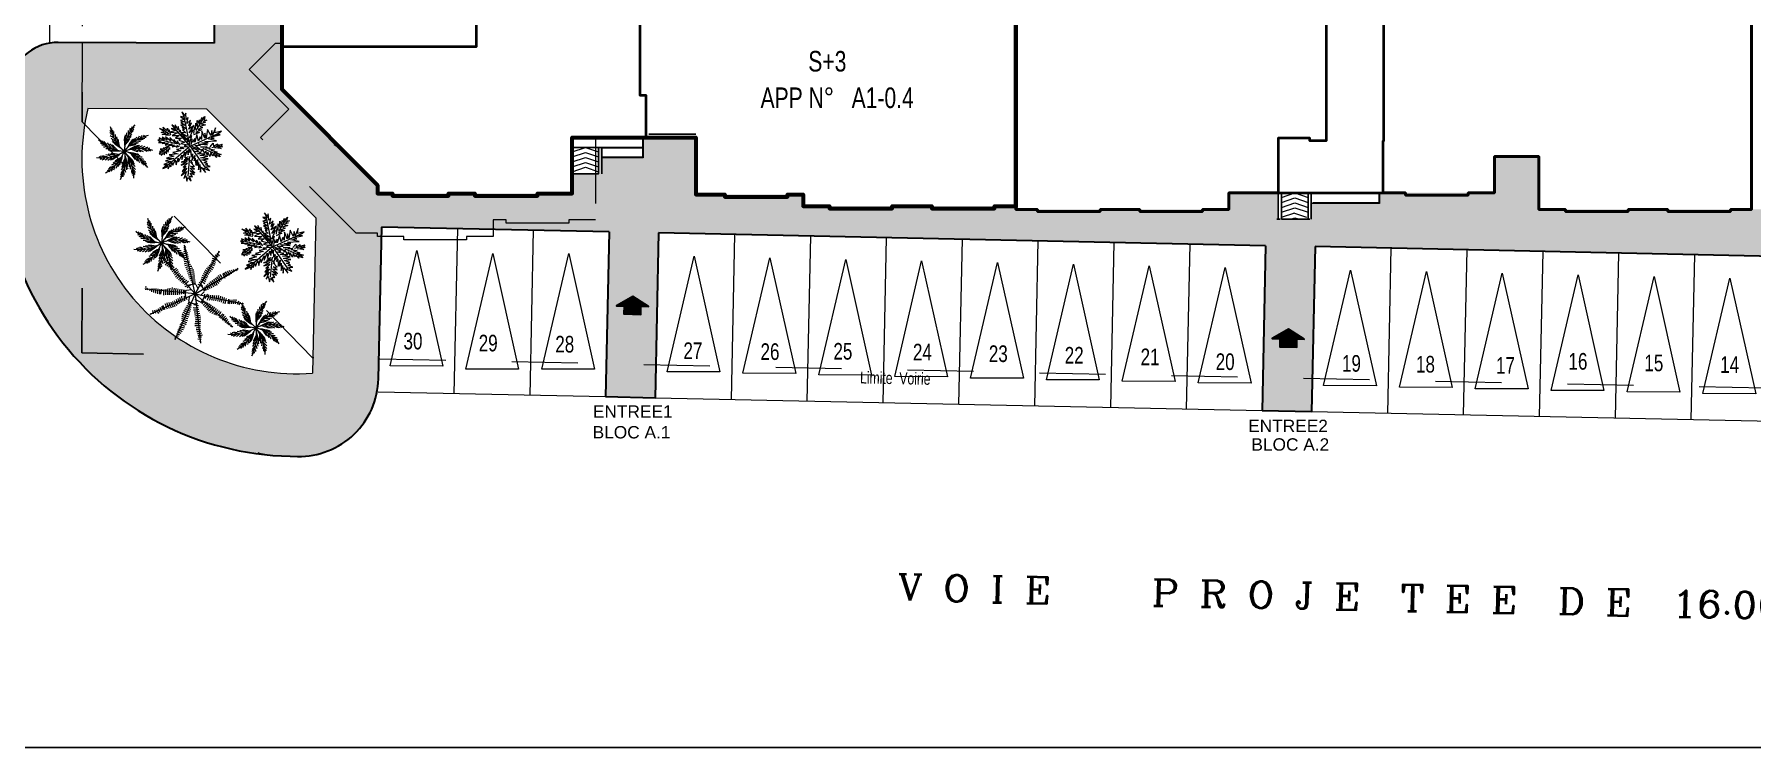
# Model space of a CAD drawing. Header units: millimetres. Extents: x 906 to 2482, y -1145 to -637.
# Drawn here: x 2054.773 to 2057.375, y -1134.085 to -1133.005 of the extents above; entities that cross this region are included whole.
import ezdxf

# ---------------------------------------------------------------- set-up
doc = ezdxf.new("R2010")
doc.units = ezdxf.units.MM
for name, pattern in [('CONTINOUS', [0]), ('HIDDEN', [0.375, 0.25, -0.125]), ('HIDDENX2', [0.75, 0.5, -0.25])]:
    doc.linetypes.add(name, pattern=pattern)
doc.layers.add('1', color=7, linetype='Continuous')
doc.layers.add('autoblocan', color=7, linetype='Continuous', lineweight=13, true_color=0xe2d4c5)
doc.layers.add('VERDURE', color=7, linetype='Continuous', lineweight=15, true_color=0x00db00)
for name, color, linetype, lineweight in [('ESCALIER', 7, 'Continuous', 20), ('GARD- CORP', 7, 'Continuous', 25), ('inter2', 7, 'HIDDEN', 18), ('interrompu', 7, 'HIDDEN', 15), ('MUR 0.2', 7, 'Continuous', 20), ('MUR 0.25', 7, 'Continuous', 25), ('MUR 0.3', 7, 'Continuous', 30), ('MUR 0.6', 7, 'Continuous', 60), ('PARKING', 7, 'Continuous', 20), ('POLYGONE MASSE', 7, 'Continuous', 40), ('POTEAUX HACHURE', 7, 'Continuous', 15), ('REVERS D EAU', 7, 'Continuous', 13), ('TEXTE', 7, 'Continuous', 20), ('vegetation', 3, 'Continuous', 15), ('VOITURE', 7, 'Continuous', 15)]:
    doc.layers.add(name, color=color, linetype=linetype, lineweight=lineweight)
doc.styles.add('ARIAL', font='arial.ttf')
doc.styles.add('ATT', font='TXT')
doc.styles.add('RR', font='COMPLEX')
doc.styles.add('STYLE4', font='swisscl.ttf')

# ---------------------------------------------------------------- blocks, each defined once
blk = doc.blocks.new('arbre-5')
at = {"layer": 'vegetation'}
for centre, radius, start, end in [((-0.19, 0.329), 0.0329, 201.8133, 261.0737), ((-0.153, 0.326), 0.0783, 210.9131, 249.5687), ((0.412, 0.484), 0.636, 189.9047, 229.6278), ((-0.267, 0.335), 0.0758, 336.4663, 6.3857), ((-0.327, 0.287), 0.154, 345.4732, 13.0468), ((-0.559, 0.25), 0.4, 354.0868, 6.866), ((0.635, -0.023), 0.636, 138.2066, 177.9297), ((0.781, 0.292), 0.75, 180.9033, 187.5467), ((-0.233, 0.604), 0.488, 303.889, 315.447), ((0.806, 0.349), 0.75, 182.5243, 187.4746), ((-0.15, 0.593), 0.4, 302.3887, 315.1679), ((0.161, 0.322), 0.0783, 159.215, 197.8706), ((0.023, 0.435), 0.154, 293.7751, 321.3487), ((0.14, 0.354), 0.0329, 150.1151, 209.3756), ((0.097, 0.417), 0.0758, 284.7681, 314.6875), ((-0.344, 0.535), 0.636, 263.0023, 302.7253), ((0.048, 0.634), 0.636, 225.9047, 265.6278), ((-0.348, 0.154), 0.0329, 237.8133, 297.0737), ((-0.413, 0.114), 0.0758, 12.4663, 42.3857), ((-0.316, 0.174), 0.0783, 246.9131, 285.5687), ((-0.434, 0.04), 0.154, 21.4732, 49.0468), ((-0.317, 0.819), 0.75, 270.2224, 275.1727), ((-0.599, -0.126), 0.4, 30.0868, 42.866), ((-0.592, 0.231), 0.636, 299.0023, 338.7253), ((-0.261, 0.792), 0.75, 268.6014, 275.2448), ((-0.613, -0.208), 0.488, 31.5871, 43.1451), ((-0.206, 0.772), 0.75, 266.9824, 275.3418), ((-0.169, 0.762), 0.75, 265.7167, 275.436), ((-0.656, -0.384), 0.658, 38.7097, 48.6648), ((0.225, 0.849), 0.75, 234.2224, 239.1727), ((-0.14, 0.755), 0.75, 264.5527, 275.5323), ((0.255, 0.794), 0.75, 232.6014, 239.2448), ((0.287, 0.746), 0.75, 230.9824, 239.3418), ((-0.56, -0.38), 0.604, 41.0688, 51.461), ((0.311, 0.715), 0.75, 229.7167, 239.436), ((0.331, 0.693), 0.75, 228.5527, 239.5323), ((-0.619, 0.192), 0.488, 355.5871, 7.1451), ((-0.757, 0.075), 0.658, 2.7097, 12.6648), ((-0.677, 0.022), 0.604, 5.0688, 15.461), ((-0.622, -0.13), 0.636, 332.068, 11.7911), ((0.749, 0.17), 0.75, 176.8546, 187.8342), ((0.51, -0.379), 0.636, 103.7063, 143.4294), ((0.232, -0.592), 0.636, 71.6661, 111.3891), ((-0.16, -0.615), 0.636, 35.6661, 75.3891), ((-0.491, -0.403), 0.636, 359.6661, 39.3891), ((0.754, 0.199), 0.75, 178.0186, 187.7379), ((0.764, 0.237), 0.75, 179.2843, 187.6437), ((-0.402, 0.545), 0.604, 313.3707, 323.7629), ((-0.41, 0.64), 0.658, 311.0115, 320.9667), ((0.714, -0.284), 0.75, 142.3543, 153.3339), ((0.734, -0.263), 0.75, 143.5183, 153.2376), ((0.454, -0.619), 0.75, 110.3141, 121.2936), ((-0.023, 0.677), 0.604, 278.8704, 289.2626), ((0.764, -0.237), 0.75, 144.784, 153.1434), ((0.483, -0.613), 0.75, 111.478, 121.1973), ((0.025, 0.76), 0.658, 276.5113, 286.4664), ((0.34, 0.586), 0.604, 246.8302, 257.2223), ((0.521, -0.606), 0.75, 112.7437, 121.1031), ((0.424, 0.631), 0.658, 244.471, 254.4261), ((0.809, -0.202), 0.75, 146.403, 153.0464), ((0.15, 0.63), 0.488, 269.3887, 280.9467), ((0.579, -0.6), 0.75, 114.3627, 121.0062), ((0.862, -0.168), 0.75, 148.024, 152.9743), ((0.212, 0.574), 0.4, 267.8884, 280.6676), ((0.462, 0.454), 0.488, 237.3484, 248.9064), ((0.265, 0.346), 0.154, 259.2748, 286.8484), ((0.315, 0.174), 0.0783, 124.7147, 163.3703), ((0.641, -0.6), 0.75, 115.9838, 120.934), ((0.484, 0.374), 0.4, 235.8481, 248.6273), ((0.316, 0.212), 0.0329, 115.6149, 174.8753), ((0.316, 0.289), 0.0758, 250.2678, 280.1873), ((0.408, 0.153), 0.154, 227.2346, 254.8081), ((0.36, -0.02), 0.0783, 92.6744, 131.33), ((0.38, 0.012), 0.0329, 83.5746, 142.835), ((0.422, 0.077), 0.0758, 218.2276, 248.147), ((-0.398, -0.159), 0.0758, 49.5638, 79.4832), ((-0.37, -0.087), 0.0329, 274.9108, 334.1712), ((-0.37, -0.23), 0.154, 58.5708, 86.1444), ((-0.357, -0.052), 0.0783, 284.0106, 322.6662), ((-0.402, -0.462), 0.4, 67.1843, 79.9635), ((-0.747, 0.462), 0.75, 307.32, 312.2703), ((-0.363, -0.536), 0.488, 68.6846, 80.2427), ((-0.686, 0.475), 0.75, 305.699, 312.3424), ((-0.164, -0.403), 0.154, 94.5708, 122.1444), ((-0.292, -0.702), 0.658, 75.8072, 85.7624), ((-0.053, -0.61), 0.4, 103.1843, 115.9635), ((-0.63, 0.492), 0.75, 304.08, 312.4394), ((-0.218, -0.641), 0.604, 78.1664, 88.5585), ((-0.258, -0.251), 0.0783, 320.0106, 358.6662), ((0.021, -0.647), 0.488, 104.6846, 116.2427), ((-0.594, 0.506), 0.75, 302.8142, 312.5336), ((-0.567, 0.518), 0.75, 301.6503, 312.6298), ((0.177, -0.74), 0.658, 111.8072, 121.7624), ((-0.876, -0.065), 0.75, 343.32, 348.2703), ((0.201, -0.647), 0.604, 114.1664, 124.5585), ((-0.834, -0.019), 0.75, 341.699, 348.3424), ((-0.799, 0.027), 0.75, 340.08, 348.4394), ((-0.778, 0.06), 0.75, 338.8142, 348.5336), ((-0.763, 0.086), 0.75, 337.6503, 348.6298), ((0.371, -0.531), 0.488, 137.7504, 149.3084), ((0.552, -0.523), 0.658, 144.873, 154.8281), ((0.521, -0.432), 0.604, 147.2321, 157.6243), ((-0.699, -0.532), 0.75, 16.3857, 21.336), ((-0.687, -0.345), 0.75, 10.716, 21.6956), ((-0.688, -0.471), 0.75, 14.7647, 21.4081), ((-0.685, -0.374), 0.75, 11.88, 21.5993), ((-0.684, -0.413), 0.75, 13.1457, 21.5051), ((-0.449, -0.624), 0.75, 38.3141, 49.2936), ((-0.434, -0.649), 0.75, 39.478, 49.1973), ((0.662, -0.142), 0.604, 174.8302, 185.2223), ((0.004, -0.768), 0.75, 74.3141, 85.2936), ((0.731, -0.208), 0.658, 172.471, 182.4261), ((-0.415, -0.683), 0.75, 40.7437, 49.1031), ((0.575, -0.299), 0.488, 165.3484, 176.9064), ((0.03, -0.78), 0.75, 75.478, 85.1973), ((0.619, 0.274), 0.604, 210.8302, 221.2223), ((-0.392, -0.736), 0.75, 42.3627, 49.0062), ((0.505, -0.345), 0.4, 163.8481, 176.6273), ((-0.373, -0.795), 0.75, 43.9838, 48.934), ((0.066, -0.797), 0.75, 76.7437, 85.1031), ((0.714, 0.261), 0.658, 208.471, 218.4261), ((0.116, -0.826), 0.75, 78.3627, 85.0062), ((0.64, 0.096), 0.488, 201.3484, 212.9064), ((0.166, -0.862), 0.75, 79.9838, 84.934), ((0.612, 0.018), 0.4, 199.8481, 212.6273), ((0.42, -0.116), 0.154, 191.2346, 218.8081), ((0.28, -0.227), 0.0783, 56.6744, 95.33), ((0.315, -0.214), 0.0329, 47.5746, 106.835), ((0.386, -0.185), 0.0758, 182.2276, 212.147), ((-0.229, -0.362), 0.0758, 85.5638, 115.4832), ((-0.249, -0.288), 0.0329, 310.9108, 10.1712), ((0.006, -0.429), 0.0758, 118.6296, 148.549), ((0.082, -0.428), 0.154, 127.6366, 155.2101), ((0.288, -0.54), 0.4, 136.2501, 149.0293), ((-0.051, -0.377), 0.0329, 343.9766, 43.237), ((-0.079, -0.352), 0.0783, 353.0764, 31.732), ((0.271, -0.341), 0.154, 155.2346, 182.8081), ((0.204, -0.377), 0.0758, 146.2276, 176.147), ((0.093, -0.348), 0.0783, 20.6744, 59.33), ((0.129, -0.358), 0.0329, 11.5746, 70.835)]:
    blk.add_arc(centre, radius, start, end, dxfattribs=at)
blk = doc.blocks.new('12PPLT15')
at = {"color": 0, "linetype": 'ByBlock'}
for p, q in [((0.013, -0.001), (-0.211, 0.261)), ((0.013, -0.001), (-0.088, 0.491)), ((0.105, 0.233), (0.218, 0.416)), ((-0.197, 0.032), (-0.424, 0.087)), ((-0.311, 0.181), (-0.394, 0.245)), ((0.013, -0.001), (0.471, 0.206)), ((0.344, -0.02), (0.467, 0.009)), ((-0.304, -0.006), (-0.415, -0.1)), ((0.013, -0.001), (-0.373, -0.336)), ((0.006, -0.159), (-0.023, -0.458)), ((0.013, -0.001), (0.245, -0.333)), ((0.205, -0.033), (0.429, -0.132))]:
    blk.add_line(p, q, dxfattribs=at)
for points in [[(-0.289, 0.158), (-0.356, 0.164), (-0.323, 0.177), (-0.411, 0.177), (-0.356, 0.197), (-0.427, 0.206), (-0.382, 0.219), (-0.453, 0.268), (-0.379, 0.252), (-0.394, 0.284), (-0.346, 0.233), (-0.331, 0.271), (-0.317, 0.212), (-0.311, 0.252), (-0.285, 0.17)], [(-0.023, 0.057), (-0.023, 0.126), (-0.05, 0.087), (-0.065, 0.126), (-0.076, 0.103), (-0.098, 0.174), (-0.107, 0.155), (-0.136, 0.239), (-0.143, 0.21), (-0.166, 0.294), (-0.17, 0.248), (-0.214, 0.323), (-0.201, 0.271), (-0.262, 0.319), (-0.22, 0.258), (-0.272, 0.268), (-0.208, 0.233), (-0.289, 0.212), (-0.178, 0.2), (-0.26, 0.162), (-0.153, 0.158), (-0.208, 0.12), (-0.117, 0.12), (-0.159, 0.09), (-0.065, 0.061), (-0.126, 0.038), (-0.021, 0.019), (-0.078, 0.003), (-0.021, -0.012), (-0.136, -0.02), (-0.082, -0.035), (-0.191, -0.054), (-0.126, -0.071), (-0.247, -0.1), (-0.17, -0.117), (-0.304, -0.132), (-0.233, -0.152), (-0.344, -0.181), (-0.233, -0.19), (-0.359, -0.223), (-0.279, -0.236), (-0.385, -0.278), (-0.331, -0.278), (-0.401, -0.339), (-0.321, -0.31), (-0.317, -0.345), (-0.291, -0.278), (-0.281, -0.314), (-0.262, -0.249), (-0.247, -0.291), (-0.214, -0.213), (-0.197, -0.284), (-0.17, -0.184), (-0.162, -0.239), (-0.114, -0.139), (-0.114, -0.203), (-0.069, -0.094), (-0.065, -0.171), (-0.03, -0.068), (-0.015, -0.132), (-0.001, -0.035), (0.006, -0.098), (0.021, -0.052), (0.027, -0.159), (0.05, -0.119), (0.038, -0.217), (0.083, -0.142), (0.073, -0.223), (0.092, -0.181), (0.099, -0.291), (0.125, -0.203), (0.119, -0.294), (0.14, -0.249), (0.14, -0.358), (0.163, -0.281), (0.17, -0.397), (0.182, -0.32), (0.245, -0.4), (0.215, -0.333), (0.306, -0.368), (0.251, -0.314), (0.318, -0.31), (0.247, -0.284), (0.283, -0.272), (0.224, -0.249), (0.274, -0.236), (0.193, -0.209), (0.287, -0.194), (0.17, -0.178), (0.28, -0.152), (0.161, -0.142), (0.241, -0.123), (0.125, -0.117), (0.182, -0.1), (0.079, -0.081), (0.138, -0.068), (0.05, -0.033), (0.09, -0.029)], [(0.008, 0.049), (0.041, 0.162), (0.002, 0.122), (0.057, 0.248), (-0.001, 0.2), (0.073, 0.313), (-0.007, 0.258), (0.035, 0.352), (-0.007, 0.306), (0.021, 0.394), (-0.034, 0.342), (-0.015, 0.43), (-0.046, 0.403), (-0.053, 0.497), (-0.063, 0.461), (-0.111, 0.516), (-0.076, 0.436), (-0.134, 0.449), (-0.072, 0.403), (-0.134, 0.388), (-0.069, 0.367), (-0.126, 0.359), (-0.053, 0.313), (-0.126, 0.323), (-0.042, 0.261), (-0.105, 0.281), (-0.072, 0.245), (-0.101, 0.245), (-0.053, 0.2), (-0.12, 0.204), (-0.034, 0.149), (-0.092, 0.151), (-0.04, 0.113)], [(0.038, 0), (0.163, -0.052), (0.083, 0.015), (0.17, 0.007), (0.134, 0.036), (0.276, 0.019), (0.19, 0.051), (0.289, 0.051), (0.238, 0.071), (0.415, 0.08), (0.289, 0.107), (0.379, 0.12), (0.309, 0.135), (0.467, 0.168), (0.396, 0.17), (0.49, 0.226), (0.389, 0.2), (0.4, 0.275), (0.354, 0.164), (0.341, 0.233), (0.325, 0.162), (0.276, 0.252), (0.257, 0.126), (0.238, 0.197), (0.234, 0.12), (0.193, 0.223), (0.186, 0.099), (0.167, 0.141), (0.14, 0.074), (0.115, 0.17), (0.083, 0.061), (0.083, 0.113), (0.05, 0.061), (0.041, 0.11), (0.027, 0.022)], [(0.069, 0.191), (0.083, 0.29), (0.096, 0.252), (0.099, 0.348), (0.125, 0.29), (0.121, 0.388), (0.154, 0.332), (0.157, 0.397), (0.176, 0.374), (0.19, 0.43), (0.199, 0.407), (0.238, 0.449), (0.224, 0.397), (0.266, 0.394), (0.209, 0.374), (0.247, 0.361), (0.182, 0.338), (0.245, 0.323), (0.161, 0.296), (0.203, 0.281), (0.134, 0.252), (0.193, 0.245), (0.102, 0.212), (0.154, 0.206), (0.067, 0.168)], [(-0.136, 0.015), (-0.185, 0.078), (-0.185, 0.032), (-0.233, 0.099), (-0.22, 0.055), (-0.295, 0.132), (-0.279, 0.074), (-0.359, 0.141), (-0.337, 0.087), (-0.408, 0.135), (-0.382, 0.09), (-0.457, 0.122), (-0.446, 0.097), (-0.476, 0.087), (-0.424, 0.078), (-0.466, 0.055), (-0.369, 0.055), (-0.411, 0.038), (-0.314, 0.049), (-0.366, 0.015), (-0.26, 0.036), (-0.314, 0.013), (-0.224, 0.015), (-0.26, -0.012), (-0.166, 0.009), (-0.197, -0.016), (-0.149, -0.004)], [(0.318, -0.01), (0.364, 0.042), (0.367, 0), (0.431, 0.036), (0.415, 0.009), (0.499, 0.029), (0.483, 0.003), (0.506, -0.01), (0.435, -0.01), (0.486, -0.039), (0.383, -0.029)], [(-0.311, -0.004), (-0.356, -0.016), (-0.34, -0.023), (-0.394, -0.033), (-0.373, -0.042), (-0.44, -0.048), (-0.394, -0.062), (-0.45, -0.084), (-0.421, -0.087), (-0.457, -0.117), (-0.415, -0.117), (-0.424, -0.142), (-0.385, -0.1), (-0.379, -0.132), (-0.363, -0.075), (-0.344, -0.117), (-0.34, -0.054), (-0.321, -0.094), (-0.308, -0.035), (-0.295, -0.054), (-0.295, -0.02)], [(-0.017, -0.165), (-0.063, -0.181), (-0.011, -0.188), (-0.078, -0.209), (-0.015, -0.207), (-0.124, -0.245), (-0.03, -0.236), (-0.12, -0.287), (-0.027, -0.261), (-0.092, -0.322), (-0.05, -0.303), (-0.107, -0.385), (-0.034, -0.333), (-0.12, -0.448), (-0.04, -0.385), (-0.084, -0.49), (-0.053, -0.452), (-0.034, -0.53), (-0.021, -0.477), (0.031, -0.533), (0.006, -0.458), (0.048, -0.465), (0.012, -0.41), (0.073, -0.429), (0.008, -0.368), (0.086, -0.404), (0.012, -0.333), (0.079, -0.349), (0.019, -0.303), (0.079, -0.307), (0.019, -0.245), (0.048, -0.259), (0.019, -0.213)], [(0.17, -0.012), (0.274, -0.012), (0.245, -0.026), (0.318, -0.026), (0.295, -0.042), (0.383, -0.058), (0.328, -0.062), (0.425, -0.09), (0.377, -0.094), (0.483, -0.126), (0.442, -0.132), (0.471, -0.165), (0.4, -0.142), (0.412, -0.171), (0.37, -0.123), (0.36, -0.152), (0.325, -0.1), (0.312, -0.159), (0.28, -0.09), (0.274, -0.132), (0.251, -0.075), (0.234, -0.106), (0.199, -0.048), (0.186, -0.081), (0.182, -0.045)]]:
    blk.add_lwpolyline(points, dxfattribs=at)
at = {"color": 0, "linetype": 'ByBlock', "style": 'ATT', "flags": 3}
blk.add_attdef('ITEM', (-1, -3.75), '', height=1, dxfattribs=at)
blk = doc.blocks.new('C3A9GA8P')
at = {"color": 0, "linetype": 'ByBlock'}
for p, q in [((155, 155), (53.9, 265.8)), ((54.2, 262.2), (58.5, 263.5)), ((59.3, 255.9), (67.5, 261.1)), ((120.6, 300.6), (124.5, 302.6)), ((121.4, 294.8), (127, 298.5)), ((155, 155), (122.7, 301.5)), ((155, 155), (229.1, 285.4)), ((216.2, 273), (224.9, 266.8)), ((221.4, 277.3), (228.8, 271)), ((225.8, 284), (228.4, 280.3)), ((61.6, 249.7), (70.3, 256)), ((82.3, 227), (91.5, 236.7)), ((122.2, 252.9), (137.8, 255.6)), ((155, 155), (284.3, 231)), ((201, 246.4), (213.1, 240.6)), ((238, 216.5), (245.4, 202.4)), ((277.6, 230.1), (282.8, 225.9)), ((282.8, 232.7), (285.9, 229.6)), ((5.9, 167.3), (5.2, 171.6)), ((155, 155), (5.7, 169.5)), ((11.6, 166.3), (9.9, 172.8)), ((51.7, 154), (54, 169.8)), ((123.4, 156.3), (124.1, 165.4)), ((125.2, 177.7), (138.8, 183.8)), ((128.7, 166), (144.4, 168.2)), ((146.4, 185.5), (155.3, 187.6)), ((157.3, 183.4), (164.2, 169.2)), ((167.4, 190.3), (177.4, 179.3)), ((182.7, 161.6), (171.3, 150.6)), ((181.3, 172.6), (186.1, 164.8)), ((155, 155), (18.4, 93)), ((29.4, 95.1), (27.1, 104.6)), ((36.1, 95.5), (32.7, 105.7)), ((64.1, 108.1), (57.7, 119.9)), ((155, 155), (95.1, 17.5)), ((124.2, 133.7), (122.6, 148.5)), ((144, 125.3), (135.6, 128.8)), ((136.5, 133.4), (139.2, 149)), ((165.7, 119.2), (151.2, 122.2)), ((155, 155), (267.3, 55.5)), ((155, 155), (171.7, 5.9)), ((155, 155), (301.9, 124.8)), ((169.8, 130.7), (155.8, 138.1)), ((179.8, 135.4), (173.9, 128.4)), ((192.4, 154.1), (185.1, 141.2)), ((256.1, 139.5), (254.4, 126.2)), ((286.2, 133.3), (282.9, 123.1)), ((291.8, 129.6), (288.1, 120.6)), ((299.6, 127.6), (296.9, 123.9)), ((21.9, 92.2), (21.9, 96.8)), ((124, 56.5), (109.7, 63.5)), ((171.5, 54.1), (158.3, 51.6)), ((239.1, 95.1), (228, 83.7)), ((264.4, 61.6), (262, 55.3)), ((268.4, 57.4), (266.4, 53.6)), ((97.2, 17), (92.9, 17.7)), ((100, 22.1), (93.3, 22.5)), ((173.1, 17.1), (163.4, 17.8)), ((174.9, 23.5), (164.2, 23.5)), ((173.6, 9), (169.3, 10.5))]:
    blk.add_line(p, q, dxfattribs=at)
for radius, start, end in [(126, 100.4195, 106.2498), (120, 100.3725, 107.0614), (114, 100.3204, 107.6998), (132, 100.9275, 105.1598), (108, 100.2626, 108.411), (138, 101.4793, 104.1717), (120, 57.521, 63.6333), (126, 58.2087, 64.1349), (126, 130.2087, 136.1349), (120, 129.521, 135.6333), (114, 128.7585, 134.8153), (108, 127.9081, 134.56), (96, 125.8735, 135.8176), (90, 125.8134, 136.7857), (84, 126.323, 137.8976), (78, 126.9117, 139.1885), (72, 126.3794, 139.77), (66, 125.4982, 139.7327), (96, 100.12, 110.0324), (90, 98.6182, 109.9747), (84, 96.8812, 109.9088), (78, 94.8465, 109.8326), (72, 92.7838, 109.8615), (66, 92.3455, 110.0508), (60, 91.8192, 110.278), (54, 91.1752, 110.5557), (60, 52.4375, 67.688), (66, 53.4982, 67.7327), (72, 54.3794, 67.77), (78, 54.9117, 67.1885), (84, 54.323, 65.8976), (90, 53.8134, 64.7857), (96, 53.8735, 63.8176), (108, 55.9081, 62.56), (114, 56.7585, 62.8153), (90, 26.6182, 37.9747), (96, 28.12, 38.0324), (108, 28.2626, 36.411), (114, 28.3204, 35.6998), (120, 28.3725, 35.0614), (126, 28.4195, 34.2498), (132, 28.9275, 33.1598), (138, 29.4793, 32.1717), (138, 173.4793, 176.1717), (132, 172.9275, 177.1598), (126, 172.4195, 178.2498), (120, 172.3725, 179.0614), (114, 172.3204, 179.6998), (108, 172.2626, 180.411), (96, 172.12, 182.0324), (90, 170.6182, 181.9747), (84, 168.8812, 181.9088), (78, 166.8465, 181.8326), (72, 164.7838, 181.8615), (66, 164.3455, 182.0508), (60, 163.8192, 182.278), (54, 163.1752, 182.5557), (48, 162.3691, 182.1574), (60, 124.4375, 139.688), (42, 161.3305, 181.0606), (54, 123.1356, 139.6333), (48, 120.9103, 139.5649), (36, 159.9414, 179.5931), (42, 117.6039, 139.4771), (30, 157.9868, 214.8343), (30, 85.9868, 142.8343), (48, 90.3691, 110.1574), (42, 89.3305, 109.0606), (36, 87.9414, 107.5931), (30, 13.9868, 70.8343), (42, 45.6039, 67.4771), (48, 48.9103, 67.5649), (54, 51.1356, 67.6333), (36, 15.9414, 35.5931), (42, 17.3305, 37.0606), (48, 18.3691, 38.1574), (54, 19.1752, 38.5557), (60, 19.8192, 38.278), (66, 20.3455, 38.0508), (72, 20.7838, 37.8615), (78, 22.8465, 37.8326), (84, 24.8812, 37.9088), (126, 202.2087, 208.1349), (120, 201.521, 207.6333), (114, 200.7585, 206.8153), (108, 199.9081, 206.56), (96, 197.8735, 207.8176), (90, 197.8134, 208.7857), (84, 198.323, 209.8976), (78, 198.9117, 211.1885), (72, 198.3794, 211.77), (66, 197.4982, 211.7327), (60, 196.4375, 211.688), (54, 195.1356, 211.6333), (48, 192.9103, 211.5649), (42, 189.6039, 211.4771), (60, 235.8192, 254.278), (54, 235.1752, 254.5557), (48, 234.3691, 254.1574), (42, 233.3305, 253.0606), (36, 231.9414, 251.5931), (30, 229.9868, 286.8343), (42, 261.6039, 283.4771), (48, 264.9103, 283.5649), (30, 301.9868, 358.8343), (36, 303.9414, 323.5931), (42, 305.3305, 325.0606), (48, 306.3691, 326.1574), (54, 307.1752, 326.5557), (60, 307.8192, 326.278), (42, 333.6039, 355.4771), (66, 308.3455, 326.0508), (48, 336.9103, 355.5649), (72, 308.7838, 325.8615), (54, 339.1356, 355.6333), (78, 310.8465, 325.8326), (60, 340.4375, 355.688), (84, 312.8812, 325.9088), (66, 341.4982, 355.7327), (90, 314.6182, 325.9747), (72, 342.3794, 355.77), (78, 342.9117, 355.1885), (84, 342.323, 353.8976), (90, 341.8134, 352.7857), (96, 341.8735, 351.8176), (108, 343.9081, 350.56), (114, 344.7585, 350.8153), (120, 345.521, 351.6333), (126, 346.2087, 352.1349), (114, 244.3204, 251.6998), (108, 244.2626, 252.411), (96, 244.12, 254.0324), (90, 242.6182, 253.9747), (84, 240.8812, 253.9088), (78, 238.8465, 253.8326), (72, 236.7838, 253.8615), (66, 236.3455, 254.0508), (54, 267.1356, 283.6333), (60, 268.4375, 283.688), (66, 269.4982, 283.7327), (90, 269.8134, 280.7857), (96, 269.8735, 279.8176), (72, 270.3794, 283.77), (84, 270.323, 281.8976), (78, 270.9117, 283.1885), (96, 316.12, 326.0324), (108, 316.2626, 324.411), (114, 316.3204, 323.6998), (120, 316.3725, 323.0614), (126, 316.4195, 322.2498), (132, 316.9275, 321.1598), (138, 317.4793, 320.1717), (138, 245.4793, 248.1717), (132, 244.9275, 249.1598), (126, 244.4195, 250.2498), (120, 244.3725, 251.0614), (108, 271.9081, 278.56), (114, 272.7585, 278.8153), (120, 273.521, 279.6333), (126, 274.2087, 280.1349)]:
    blk.add_arc((155, 155), radius, start, end, dxfattribs=at)

msp = doc.modelspace()

# ---------------------------------------------------------------- hatches: boundary and pattern name
at = {"layer": 'autoblocan', "linetype": 'CONTINOUS'}
h = msp.add_hatch(dxfattribs=at)
h.set_pattern_fill('147', color=256, scale=0.0175, angle=90, pattern_type=2)
h.set_pattern_definition([(90, (2001.196953, -1089.989528), (-0.013125, 0.013125), [0.0175, -0.00875]), (135, (2001.192578, -1089.989528), (-0.0262499957, 4e-18), [0.006187125, -0.01237425]), (225, (2001.192578, -1089.972028), (-4e-18, -0.0262499957), [0.006187125, -0.01237425]), (180, (2001.175078, -1089.989528), (-3e-18, -0.02625), [0.00875, -0.0175]), (180, (2001.188203, -1089.985153), (-3e-18, -0.02625), [0.00875, -0.0175]), (180, (2001.188203, -1089.976403), (-3e-18, -0.02625), [0.00875, -0.0175]), (180, (2001.175078, -1089.972028), (-3e-18, -0.02625), [0.00875, -0.0175])])
h.paths.add_polyline_path([(2055.2928, -1133.2331), (2055.1478, -1133.0881), (2055.1478, -1132.9649), (2055.0953, -1132.9649), (2055.0953, -1132.883), (2055.0455, -1132.883), (2055.0452, -1133.0182), (2054.809, -1133.0172, 0.337218), (2054.7365, -1133.0719, 0.490421), (2055.1602, -1133.6436), (2055.1714, -1133.6438, 0.414214), (2055.2939, -1133.5264), (2055.2988, -1133.2967), (2055.6437, -1133.3039), (2055.6384, -1133.5539), (2055.7134, -1133.5555), (2055.7187, -1133.3055), (2055.9495, -1133.3104), (2055.9495, -1133.2649), (2055.9378, -1133.2649), (2055.9378, -1133.2474), (2055.7753, -1133.2474), (2055.7753, -1133.1609), (2055.6951, -1133.1609), (2055.6951, -1133.1921), (2055.6328, -1133.1921), (2055.6328, -1133.1761), (2055.6278, -1133.1761), (2055.6278, -1133.2161), (2055.5878, -1133.2161), (2055.5878, -1133.2459), (2055.3153, -1133.2459), (2055.2928, -1133.2459)])
h.paths.add_polyline_path([(2055.199, -1133.2829), (2055.1941, -1133.5178, -0.508918), (2054.8538, -1133.1174), (2055.0343, -1133.1182)], flags=16)
h.paths.add_polyline_path([(2057.6684, -1133.2699), (2057.0528, -1133.2699), (2057.0528, -1133.1899), (2056.9853, -1133.1899), (2056.9853, -1133.2449), (2056.8113, -1133.2449), (2056.8113, -1133.2609), (2056.7057, -1133.2609), (2056.7057, -1133.2849), (2056.7007, -1133.2849), (2056.6607, -1133.2849), (2056.6557, -1133.2849), (2056.6557, -1133.2449), (2056.5829, -1133.2449), (2056.5828, -1133.2699), (2056.2601, -1133.2699), (2056.2601, -1133.2649), (2055.9495, -1133.2649), (2055.9495, -1133.3104), (2056.6385, -1133.3249), (2056.6332, -1133.5748), (2056.7082, -1133.5764), (2056.7135, -1133.3264), (2057.6684, -1133.3466)])
h.paths.add_polyline_path([(2058.5503, -1133.3109), (2058.5078, -1133.3109), (2058.5078, -1133.2859), (2058.3653, -1133.2859), (2058.3653, -1133.3109), (2058.1903, -1133.3109), (2058.1903, -1133.238), (2057.9653, -1133.238), (2057.9653, -1133.2228), (2057.8528, -1133.2228), (2057.8528, -1133.2849), (2057.6853, -1133.2849), (2057.6853, -1133.2699), (2057.6684, -1133.2699), (2057.6684, -1133.3466), (2057.8632, -1133.3507), (2057.8579, -1133.6006), (2057.9329, -1133.6022), (2057.9382, -1133.3522), (2058.5503, -1133.3651)])
at = {"layer": 'POTEAUX HACHURE'}
h = msp.add_hatch(dxfattribs=at)
h.set_pattern_fill('ANSI37', color=256, scale=0.0005, angle=178.8194)
h.set_pattern_definition([(223.8194135, (2126.3188022, -1175.4011522), (0.001099165455, -0.001145421997), []), (313.8194135, (2126.3188022, -1175.4011522), (0.001145421997, 0.001099165455), [])])
h.paths.add_polyline_path([(2055.6794, -1133.4019), (2055.6548, -1133.4158), (2055.6664, -1133.416), (2055.6662, -1133.4283), (2055.6916, -1133.4289), (2055.6919, -1133.4166), (2055.7033, -1133.4168)])
h = msp.add_hatch(dxfattribs=at)
h.set_pattern_fill('ANSI37', color=256, scale=0.0005, angle=178.8194)
h.set_pattern_definition([(223.8194135, (2127.3127196, -1175.4506521), (0.001099165455, -0.001145421997), []), (313.8194135, (2127.3127196, -1175.4506521), (0.001145421997, 0.001099165455), [])])
h.paths.add_polyline_path([(2056.6734, -1133.4514), (2056.6487, -1133.4653), (2056.6603, -1133.4655), (2056.6601, -1133.4778), (2056.6856, -1133.4784), (2056.6858, -1133.4661), (2056.6972, -1133.4663)])
at = {"layer": 'vegetation'}
h = msp.add_hatch(dxfattribs=at)
h.set_pattern_fill('AR-CONC', color=103, scale=0.009)
h.paths.add_polyline_path([(2055.0343, -1133.1182), (2054.8538, -1133.1174, 0.508918), (2055.1941, -1133.5178), (2055.199, -1133.2829)])

# ---------------------------------------------------------------- linework, layer by layer
at = {"layer": '1', "color": 8, "linetype": 'Continuous'}
msp.add_line((2055.2317, -1133.1695), (2055.2458, -1133.1836), dxfattribs=at)
at = {"layer": '1', "color": 15, "linetype": 'HIDDENX2', "extrusion": (0, 0, -1)}
for p, q in [((2054.845, -1133.389), (2054.8446, -1133.4872)), ((2054.8446, -1133.4872), (2054.9382, -1133.4891))]:
    msp.add_line(p, q, dxfattribs=at)
at = {"layer": '1', "color": 8, "linetype": 'Continuous'}
msp.add_lwpolyline([(2055.2317, -1133.1695), (2055.2274, -1133.1723), (2055.2289, -1133.1737), (2055.2289, -1133.1737)], close=True, dxfattribs=at)
at = {"layer": '1', "color": 6, "linetype": 'Continuous'}
msp.add_arc((2055.2303, -1133.1439), 0.5089, 256.4752, 257.7158, dxfattribs=at)
at = {"layer": 'ESCALIER'}
for p, q in [((2055.5878, -1133.183), (2055.6078, -1133.1763)), ((2055.5878, -1133.1905), (2055.6078, -1133.1838)), ((2055.6078, -1133.1763), (2055.6278, -1133.183)), ((2055.6078, -1133.1838), (2055.6278, -1133.1905)), ((2055.6941, -1133.1771), (2055.6328, -1133.1771)), ((2055.5878, -1133.198), (2055.6078, -1133.1913)), ((2055.5878, -1133.2055), (2055.6078, -1133.1988)), ((2055.5878, -1133.213), (2055.6078, -1133.2063)), ((2055.6078, -1133.1913), (2055.6278, -1133.198)), ((2055.6078, -1133.1988), (2055.6278, -1133.2055)), ((2055.6078, -1133.2063), (2055.6278, -1133.213)), ((2056.6628, -1133.2519), (2056.6828, -1133.2451)), ((2056.6628, -1133.2594), (2056.6828, -1133.2526)), ((2056.6628, -1133.2669), (2056.6828, -1133.2601)), ((2056.6828, -1133.2451), (2056.7028, -1133.2519)), ((2056.6828, -1133.2526), (2056.7028, -1133.2594)), ((2056.6828, -1133.2601), (2056.7028, -1133.2669)), ((2056.6628, -1133.2744), (2056.6828, -1133.2676)), ((2056.6628, -1133.2819), (2056.6828, -1133.2751)), ((2056.676, -1133.2849), (2056.6828, -1133.2826)), ((2056.6807, -1133.2751), (2056.7007, -1133.2819)), ((2056.6828, -1133.2676), (2056.7028, -1133.2744)), ((2056.6828, -1133.2826), (2056.6897, -1133.2849))]:
    msp.add_line(p, q, dxfattribs=at)
for points in [[(2055.6951, -1133.1609), (2055.6951, -1133.1921), (2055.6328, -1133.1921)], [(2056.8113, -1133.2449), (2056.8113, -1133.2609), (2056.7078, -1133.2609)]]:
    msp.add_lwpolyline(points, dxfattribs=at)
at = {"layer": 'GARD- CORP'}
for p, q in [((2055.7041, -1133.1559), (2055.7753, -1133.1559)), ((2055.7041, -1133.1609), (2055.7753, -1133.1609))]:
    msp.add_line(p, q, dxfattribs=at)
at = {"layer": 'inter2', "ltscale": 0.1}
for p, q in [((2054.848, -1131.6924), (2054.845, -1133.1372)), ((2055.1944, -1133.4945), (2054.845, -1133.1372)), ((2058.9954, -1133.5745), (2055.1944, -1133.4945))]:
    msp.add_line(p, q, dxfattribs=at)
at = {"layer": 'inter2'}
msp.add_line((2054.845, -1133.1372), (2054.8454, -1133.0179), dxfattribs=at)
at = {"layer": 'inter2', "ltscale": 0.05}
msp.add_lwpolyline([(2055.6941, -1133.1609), (2055.6228, -1133.1609), (2055.6228, -1133.2859), (2055.5828, -1133.2859), (2055.5828, -1133.2909), (2055.4878, -1133.2909), (2055.4878, -1133.2859), (2055.4678, -1133.2859), (2055.4678, -1133.3109), (2055.4278, -1133.3109), (2055.4278, -1133.3159), (2055.3328, -1133.3159), (2055.3328, -1133.3109), (2055.2928, -1133.3109), (2055.2928, -1133.3059), (2055.2603, -1133.3059), (2055.1156, -1133.1612), (2055.1584, -1133.1184), (2055.0983, -1133.0583), (2055.1382, -1133.0184), (2055.1478, -1133.0184)], dxfattribs=at)
msp.add_lwpolyline([(2055.6941, -1133.1609), (2055.6228, -1133.1609), (2055.6228, -1133.2859), (2055.5828, -1133.2859), (2055.5828, -1133.2909), (2055.4878, -1133.2909), (2055.4878, -1133.2859), (2055.4678, -1133.2859), (2055.4678, -1133.3109), (2055.4278, -1133.3109), (2055.4278, -1133.3159), (2055.3328, -1133.3159), (2055.3328, -1133.3109), (2055.2928, -1133.3109), (2055.2928, -1133.3059), (2055.2603, -1133.3059), (2055.1156, -1133.1612), (2055.1584, -1133.1184), (2055.0983, -1133.0583), (2055.1382, -1133.0184), (2055.1478, -1133.0184)], dxfattribs=at)
at = {"layer": 'interrompu', "ltscale": 0.2}
msp.add_line((2055.6941, -1133.1761), (2055.6328, -1133.1761), dxfattribs=at)
for points in [[(2055.6941, -1133.1609), (2055.6941, -1133.1911), (2055.6328, -1133.1911)], [(2056.8103, -1133.2449), (2056.8103, -1133.2599), (2056.7078, -1133.2599)]]:
    msp.add_lwpolyline(points, dxfattribs=at)
at = {"layer": 'MUR 0.2'}
for p, q in [((2056.2603, -1132.9749), (2056.2603, -1133.2649)), ((2056.2603, -1133.2649), (2056.2601, -1133.2649))]:
    msp.add_line(p, q, dxfattribs=at)
at = {"layer": 'MUR 0.25'}
for p, q in [((2055.6278, -1133.1761), (2055.6328, -1133.1761)), ((2055.6328, -1133.2161), (2055.6328, -1133.1761)), ((2056.6578, -1133.2849), (2056.6578, -1133.2449)), ((2056.6628, -1133.2449), (2056.6628, -1133.2849)), ((2056.7078, -1133.2849), (2056.7078, -1133.2449)), ((2056.6607, -1133.2849), (2056.6557, -1133.2849)), ((2056.7007, -1133.2849), (2056.7057, -1133.2849))]:
    msp.add_line(p, q, dxfattribs=at)
at = {"layer": 'MUR 0.25', "color": 7}
msp.add_lwpolyline([(2059.3085, -1131.1289), (2053.4896, -1131.1289), (2053.4896, -1134.0847), (2059.3085, -1134.0847)], close=True, dxfattribs=at)
msp.add_lwpolyline([(2059.3085, -1131.1289), (2053.4896, -1131.1289), (2053.4896, -1134.0847), (2059.3085, -1134.0847)], close=True, dxfattribs=at)
at = {"layer": 'MUR 0.25'}
for points in [[(2055.5878, -1133.1761), (2055.6278, -1133.1761), (2055.6278, -1133.2161), (2055.5878, -1133.2161)], [(2056.6628, -1133.2449), (2056.7028, -1133.2449), (2056.7028, -1133.2849), (2056.6628, -1133.2849)]]:
    msp.add_lwpolyline(points, dxfattribs=at)
at = {"layer": 'MUR 0.3'}
for p, q in [((2055.0476, -1131.8682), (2055.0452, -1133.0182)), ((2055.0452, -1133.0182), (2054.809, -1133.0172)), ((2055.2988, -1133.2967), (2055.2939, -1133.5264)), ((2055.6437, -1133.3039), (2055.2988, -1133.2967)), ((2055.6437, -1133.3039), (2055.6384, -1133.5539)), ((2055.7187, -1133.3055), (2055.7134, -1133.5555)), ((2056.6385, -1133.3249), (2055.7187, -1133.3055)), ((2056.6385, -1133.3249), (2056.6332, -1133.5748)), ((2056.7135, -1133.3264), (2056.7082, -1133.5764)), ((2057.8632, -1133.3507), (2056.7135, -1133.3264)), ((2055.7134, -1133.5555), (2055.6384, -1133.5539)), ((2056.7082, -1133.5764), (2056.6332, -1133.5748)), ((2055.1602, -1133.6436), (2055.1714, -1133.6438))]:
    msp.add_line(p, q, dxfattribs=at)
at = {"layer": 'MUR 0.3', "lineweight": 30}
for points in [[(2055.6794, -1133.4019), (2055.6548, -1133.4158), (2055.6664, -1133.416), (2055.6662, -1133.4283), (2055.6916, -1133.4289), (2055.6919, -1133.4166), (2055.7033, -1133.4168)], [(2056.6734, -1133.4514), (2056.6487, -1133.4653), (2056.6603, -1133.4655), (2056.6601, -1133.4778), (2056.6856, -1133.4784), (2056.6858, -1133.4661), (2056.6972, -1133.4663)]]:
    msp.add_lwpolyline(points, close=True, dxfattribs=at)
at = {"layer": 'MUR 0.3'}
for centre, radius, start, end in [((2054.8087, -1133.0922), 0.075, 89.7567, 164.2968), ((2055.1697, -1133.1937), 0.45, 164.2968, 268.794), ((2055.174, -1133.5239), 0.12, 268.794, 358.7941)]:
    msp.add_arc(centre, radius, start, end, dxfattribs=at)
at = {"layer": 'MUR 0.6'}
msp.add_lwpolyline([(2055.1478, -1132.9649), (2055.1478, -1133.0234), (2055.1478, -1133.0881), (2055.2928, -1133.2331), (2055.2928, -1133.2459), (2055.3153, -1133.2459), (2055.3153, -1133.2494), (2055.4003, -1133.2494), (2055.4003, -1133.2459), (2055.4403, -1133.2459), (2055.4403, -1133.2494), (2055.5353, -1133.2494), (2055.5353, -1133.2459), (2055.5878, -1133.2459), (2055.5878, -1133.1609), (2055.6228, -1133.1609), (2055.6228, -1133.1609), (2055.6991, -1133.1609), (2055.7753, -1133.1609), (2055.7753, -1133.2474), (2055.8191, -1133.2474), (2055.8191, -1133.2509), (2055.9141, -1133.2509), (2055.9141, -1133.2474), (2055.9378, -1133.2474), (2055.9378, -1133.2649), (2055.9778, -1133.2649), (2055.9778, -1133.2684), (2056.0728, -1133.2684), (2056.0728, -1133.2649), (2056.1328, -1133.2649), (2056.1328, -1133.2684), (2056.2278, -1133.2684), (2056.2278, -1133.2649), (2056.2598, -1133.2649), (2056.2598, -1132.9749)], dxfattribs=at)
at = {"layer": 'PARKING'}
for p, q in [((2054.7976, -1131.8671), (2054.7954, -1133.0184)), ((2055.4137, -1133.2991), (2055.4085, -1133.549)), ((2055.5287, -1133.3015), (2055.5235, -1133.5515)), ((2055.8337, -1133.3079), (2055.8284, -1133.5579)), ((2055.9486, -1133.3103), (2055.9434, -1133.5603)), ((2056.0636, -1133.3128), (2056.0583, -1133.5627)), ((2056.1786, -1133.3152), (2056.1733, -1133.5651)), ((2056.2936, -1133.3176), (2056.2883, -1133.5676)), ((2056.4085, -1133.32), (2056.4033, -1133.57)), ((2056.5235, -1133.3225), (2056.5182, -1133.5724)), ((2056.8284, -1133.3289), (2056.8232, -1133.5788)), ((2056.9434, -1133.3313), (2056.9381, -1133.5812)), ((2057.0584, -1133.3337), (2057.0531, -1133.5837)), ((2057.1734, -1133.3361), (2057.1681, -1133.5861)), ((2057.2883, -1133.3386), (2057.2831, -1133.5885)), ((2055.6384, -1133.5539), (2055.2935, -1133.5466)), ((2056.6332, -1133.5748), (2055.7134, -1133.5555)), ((2057.8579, -1133.6006), (2056.7082, -1133.5764))]:
    msp.add_line(p, q, dxfattribs=at)
at = {"layer": 'POLYGONE MASSE'}
for points in [[(2057.3748, -1132.9749), (2057.3748, -1133.2699), (2057.3428, -1133.2699), (2057.3428, -1133.2734), (2057.2478, -1133.2734), (2057.2478, -1133.2699), (2057.1878, -1133.2699), (2057.1878, -1133.2734), (2057.0928, -1133.2734), (2057.0928, -1133.2699), (2057.0528, -1133.2699), (2057.0528, -1133.1899), (2056.9853, -1133.1899), (2056.9853, -1133.2449), (2056.9453, -1133.2449), (2056.9453, -1133.2484), (2056.8503, -1133.2484), (2056.8503, -1133.2449), (2056.8166, -1133.2449), (2056.8166, -1133.1662), (2056.8178, -1133.1662), (2056.8178, -1132.8974)], [(2055.1478, -1132.9649), (2055.1478, -1133.0184), (2055.1478, -1133.0234), (2055.4428, -1133.0234), (2055.4428, -1132.9184)], [(2055.6903, -1132.9246), (2055.6903, -1133.0972), (2055.6991, -1133.0972), (2055.6991, -1133.1609), (2055.7753, -1133.1609), (2055.7753, -1133.2474), (2055.8191, -1133.2474), (2055.8191, -1133.2509), (2055.9141, -1133.2509), (2055.9141, -1133.2474), (2055.9378, -1133.2474), (2055.9378, -1133.2649), (2055.9778, -1133.2649), (2055.9778, -1133.2684), (2056.0728, -1133.2684), (2056.0728, -1133.2649), (2056.1328, -1133.2649), (2056.1328, -1133.2684), (2056.2278, -1133.2684), (2056.2278, -1133.2649), (2056.2598, -1133.2649), (2056.2598, -1132.9749)], [(2056.7303, -1132.9474), (2056.7303, -1133.1624), (2056.7303, -1133.1662), (2056.7053, -1133.1662), (2056.7053, -1133.1624), (2056.6578, -1133.1624), (2056.6578, -1133.2449), (2056.5829, -1133.2449), (2056.5828, -1133.2699), (2056.5428, -1133.2699), (2056.5428, -1133.2734), (2056.4478, -1133.2734), (2056.4478, -1133.2699), (2056.3878, -1133.2699), (2056.3878, -1133.2734), (2056.2928, -1133.2734), (2056.2928, -1133.2699), (2056.2601, -1133.2699), (2056.2601, -1133.2659), (2056.2608, -1133.2659), (2056.2608, -1132.9749)], [(2056.2608, -1132.9749), (2056.2608, -1133.2659), (2056.2601, -1133.2699), (2056.2928, -1133.2699), (2056.2928, -1133.2734), (2056.3878, -1133.2734), (2056.3878, -1133.2699), (2056.4478, -1133.2699), (2056.4478, -1133.2734), (2056.5428, -1133.2734), (2056.5428, -1133.2699), (2056.5828, -1133.2699), (2056.5828, -1133.2449), (2056.6578, -1133.2449), (2056.8168, -1133.2449), (2056.8503, -1133.2449), (2056.8503, -1133.2484), (2056.9453, -1133.2484), (2056.9453, -1133.2449), (2056.9853, -1133.2449), (2056.9853, -1133.1899), (2057.0528, -1133.1899), (2057.0528, -1133.2699), (2057.0928, -1133.2699), (2057.0928, -1133.2734), (2057.1878, -1133.2734), (2057.1878, -1133.2699), (2057.2478, -1133.2699), (2057.2478, -1133.2734), (2057.3428, -1133.2734), (2057.3428, -1133.2699), (2057.3748, -1133.2699), (2057.3748, -1132.9749)]]:
    msp.add_lwpolyline(points, dxfattribs=at)
at = {"layer": 'REVERS D EAU'}
for p, q in [((2055.0343, -1133.1182), (2054.8538, -1133.1174)), ((2055.0343, -1133.1182), (2055.199, -1133.2829)), ((2055.199, -1133.2829), (2055.1941, -1133.5178))]:
    msp.add_line(p, q, dxfattribs=at)
msp.add_arc((2055.1697, -1133.1937), 0.325, 166.4213, 274.3107, dxfattribs=at)
at = {"layer": 'VOITURE'}
for points in [[(2055.3917, -1133.5072), (2055.3117, -1133.5068), (2055.3525, -1133.332)], [(2055.5066, -1133.512), (2055.4266, -1133.5117), (2055.4674, -1133.3368)], [(2055.6216, -1133.512), (2055.5416, -1133.5117), (2055.5824, -1133.3368)], [(2055.8116, -1133.516), (2055.7316, -1133.5157), (2055.7724, -1133.3408)], [(2055.9265, -1133.5184), (2055.8465, -1133.5181), (2055.8874, -1133.3433)], [(2056.0415, -1133.5209), (2055.9615, -1133.5205), (2056.0023, -1133.3457)], [(2056.1565, -1133.5233), (2056.0765, -1133.5229), (2056.1173, -1133.3481)], [(2056.2715, -1133.5257), (2056.1915, -1133.5253), (2056.2323, -1133.3505)], [(2056.3864, -1133.5281), (2056.3064, -1133.5278), (2056.3473, -1133.3529)], [(2056.5014, -1133.5305), (2056.4214, -1133.5302), (2056.4622, -1133.3554)], [(2056.6164, -1133.533), (2056.5364, -1133.5326), (2056.5772, -1133.3578)], [(2056.8064, -1133.537), (2056.7264, -1133.5366), (2056.7672, -1133.3618)], [(2056.9213, -1133.5394), (2056.8413, -1133.539), (2056.8821, -1133.3642)], [(2057.0363, -1133.5418), (2056.9563, -1133.5414), (2056.9971, -1133.3666)], [(2057.1513, -1133.5442), (2057.0713, -1133.5439), (2057.1121, -1133.369)], [(2057.2663, -1133.5466), (2057.1863, -1133.5463), (2057.2271, -1133.3715)], [(2057.3812, -1133.5491), (2057.3012, -1133.5487), (2057.342, -1133.3739)]]:
    msp.add_lwpolyline(points, close=True, dxfattribs=at)

# ---------------------------------------------------------------- block references
at = {"layer": 'VERDURE'}
for name, p, xscale, yscale, zscale in [('12PPLT15', (2055.0074, -1133.1741), 0.1, 0.1, 0.1), ('arbre-5', (2054.9091, -1133.182), 0.1, 0.1, 0.1), ('arbre-5', (2054.9657, -1133.3206), 0.1, 0.1, 0.1), ('12PPLT15', (2055.1325, -1133.3266), 0.1, 0.1, 0.1), ('C3A9GA8P', (2054.9387, -1133.4754), 0.0005000000000000001, 0.0005000000000000001, 0.0005000000000000001), ('arbre-5', (2055.1082, -1133.4491), 0.1, 0.1, 0.1)]:
    msp.add_blockref(name, p, dxfattribs=dict(at, xscale=xscale, yscale=yscale, zscale=zscale))

# ---------------------------------------------------------------- texts
at = {"layer": 'TEXTE'}
for s, height, style, p in [('S+3', 0.03116, 'STYLE4', (2055.9455, -1133.0613)), (' APP N°   A1-0.4', 0.031155, 'STYLE4', (2055.8643, -1133.1166)), ('30', 0.02517, 'STYLE4', (2055.3321, -1133.4819)), ('29', 0.02517, 'STYLE4', (2055.4461, -1133.4849)), ('28', 0.02517, 'STYLE4', (2055.5621, -1133.4866)), ('27', 0.02517, 'STYLE4', (2055.7563, -1133.4965)), ('26', 0.02517, 'STYLE4', (2055.8731, -1133.4979)), ('25', 0.02517, 'STYLE4', (2055.9836, -1133.4974)), ('24', 0.02517, 'STYLE4', (2056.1041, -1133.4986)), ('23', 0.02517, 'STYLE4', (2056.2191, -1133.501)), ('22', 0.02517, 'STYLE4', (2056.3341, -1133.5034)), ('21', 0.02517, 'STYLE4', (2056.4491, -1133.5058)), ('20', 0.02517, 'STYLE4', (2056.5629, -1133.5131)), ('19', 0.02517, 'STYLE4', (2056.7543, -1133.5157)), ('18', 0.02517, 'STYLE4', (2056.8664, -1133.517)), ('17', 0.02517, 'STYLE4', (2056.9877, -1133.5187)), ('16', 0.02517, 'STYLE4', (2057.0975, -1133.5126)), ('15', 0.02517, 'STYLE4', (2057.2125, -1133.515)), ('14', 0.02517, 'STYLE4', (2057.3274, -1133.5174)), ('ENTREE1', 0.01875, 'ARIAL', (2055.6191, -1133.5854)), ('BLOC A.1', 0.01875, 'ARIAL', (2055.6187, -1133.6167)), ('ENTREE2', 0.01875, 'ARIAL', (2056.6121, -1133.6071, 0.0069)), ('BLOC A.2', 0.01875, 'ARIAL', (2056.617, -1133.6352))]:
    msp.add_text(s, height=height, dxfattribs=dict(at, style=style)).set_placement(p)
at = {"layer": 'TEXTE', "style": 'STYLE4'}
msp.add_text('Limite  Voirie  ', height=0.018015, rotation=358.8297, dxfattribs=at).set_placement((2056.0238, -1133.5334))
at = {"layer": 'TEXTE', "linetype": 'Continuous', "style": 'RR', "width": 1.111111}
msp.add_text('V O I E    P R O J E  T E E  D E  16.00m', height=0.04, rotation=358.7985, dxfattribs=at).set_placement((2056.0804, -1133.8618))

doc.saveas('drawing.dxf')
